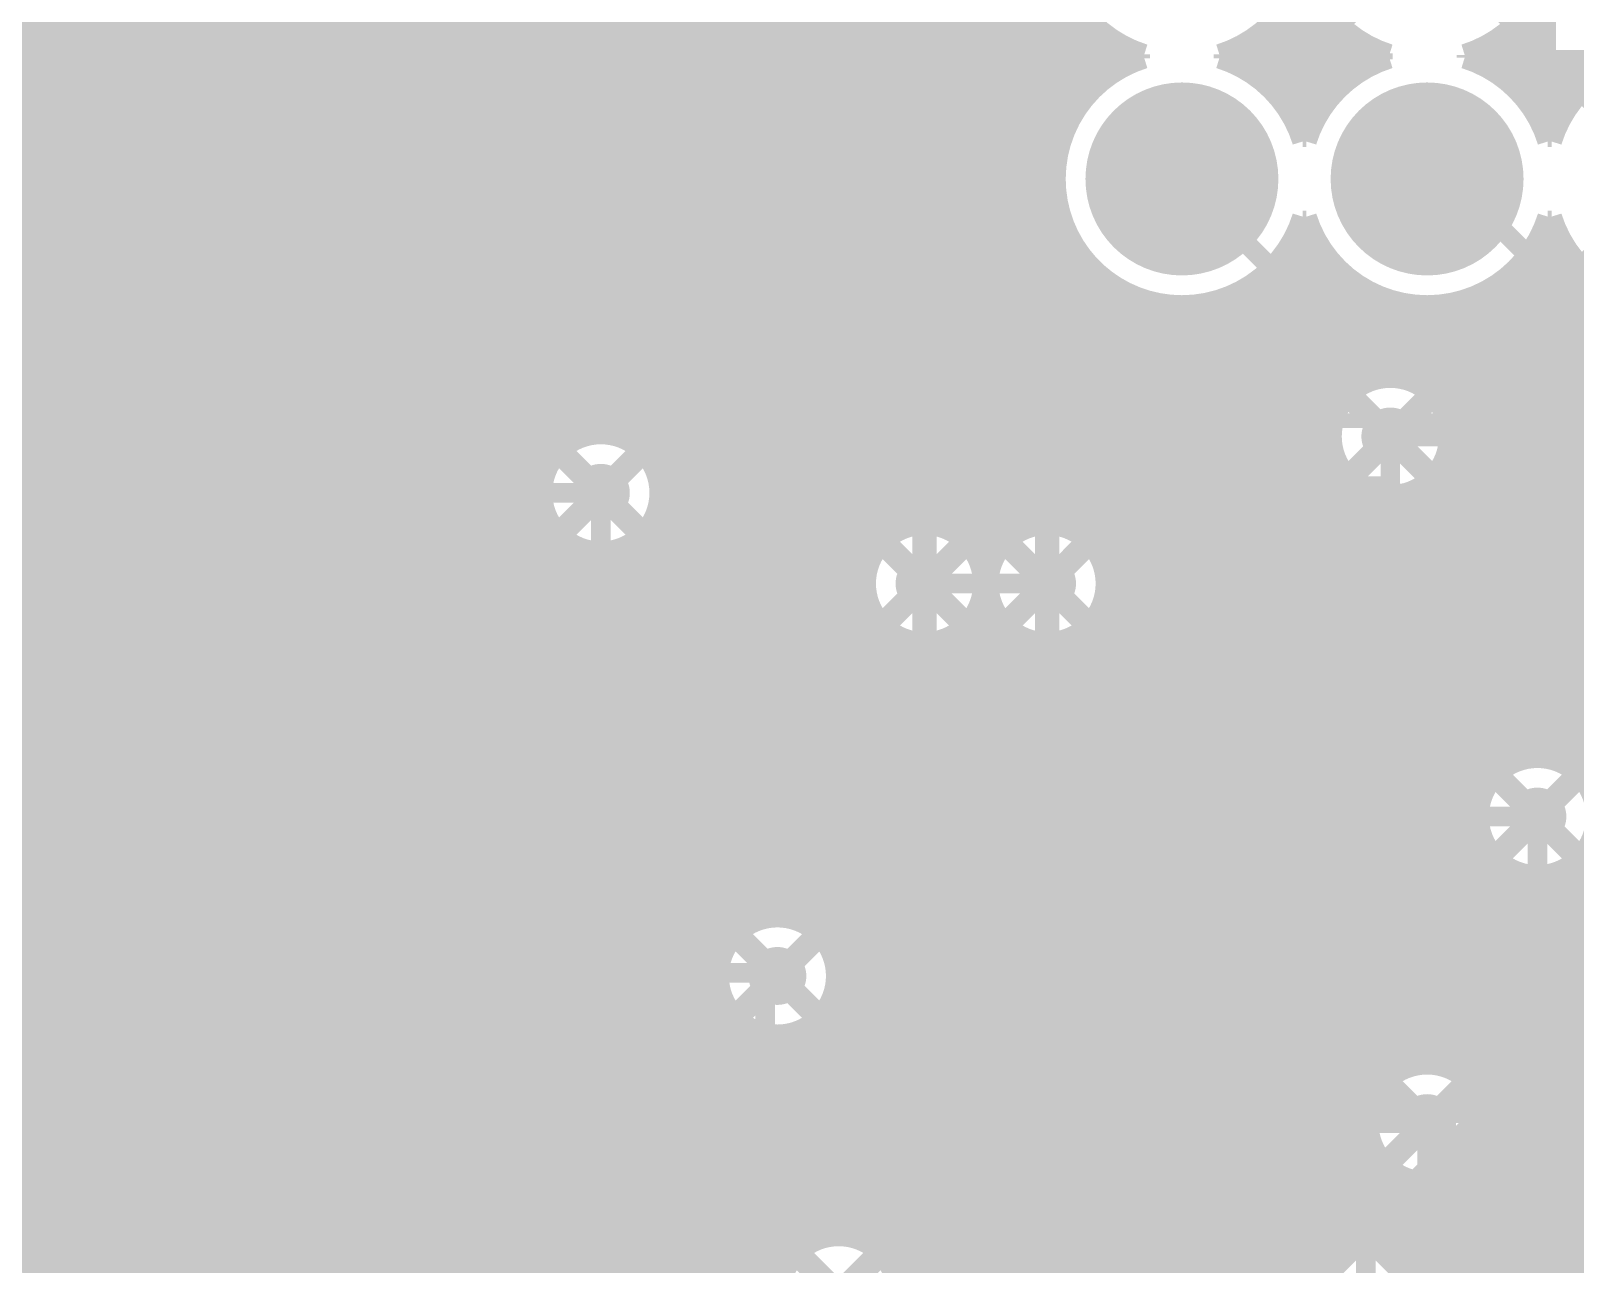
# Model space of a CAD drawing. Extents: x -11 to 221, y -93 to 178.
# Drawn here: x 142.38 to 158.38, y 84.65 to 97.42 of the extents above; entities that cross this region are included whole.
import ezdxf

# ---------------------------------------------------------------- set-up
doc = ezdxf.new("R2010")
doc.units = 0
doc.header["$MEASUREMENT"] = 0
doc.layers.get('0').update_dxf_attribs({"linetype": 'CONTINUOUS'})
for name, color, linetype in [('26-349-0_BOT', 7, 'CONTINUOUS'), ('26-349-0_DRD', 7, 'CONTINUOUS'), ('26-349-0_DRL', 2, 'CONTINUOUS'), ('26-349-0_IN1', 3, 'CONTINUOUS'), ('26-349-0_IN2', 5, 'CONTINUOUS'), ('26-349-0_SMB', 10, 'CONTINUOUS'), ('26-349-0_SMT', 14, 'CONTINUOUS'), ('26-349-0_SPT', 9, 'CONTINUOUS'), ('26-349-0_SST', 12, 'CONTINUOUS'), ('26-349-0_TOP', 11, 'CONTINUOUS'), ('THRUHOLE_TAP', 15, 'CONTINUOUS')]:
    doc.layers.add(name, color=color, linetype=linetype)

# ---------------------------------------------------------------- blocks, each defined once
blk = doc.blocks.new('ROUND_2')
at = {"const_width": 0.99949}
blk.add_lwpolyline([(-0.499744, 0, 1), (0.499744, 0, 1)], format="xyb", close=True, dxfattribs=at)
blk = doc.blocks.new('ROUND_78')
at = {"const_width": 0.29972}
blk.add_lwpolyline([(-0.14986, 0, 1), (0.14986, 0, 1)], format="xyb", close=True, dxfattribs=at)
blk = doc.blocks.new('ROUND_93')
at = {"const_width": 0.54991}
blk.add_lwpolyline([(-0.274954, 0, 1), (0.274954, 0, 1)], format="xyb", close=True, dxfattribs=at)
blk = doc.blocks.new('ROUND_101')
at = {"const_width": 0.10033}
blk.add_lwpolyline([(-0.050164, 0, 1), (0.050164, 0, 1)], format="xyb", close=True, dxfattribs=at)
blk = doc.blocks.new('ROUND_102')
at = {"const_width": 0.10033}
blk.add_lwpolyline([(-0.050164, 0, 1), (0.050164, 0, 1)], format="xyb", close=True, dxfattribs=at)
blk = doc.blocks.new('ROUND_82')
at = {"const_width": 0.29972}
blk.add_lwpolyline([(-0.14986, 0, 1), (0.14986, 0, 1)], format="xyb", close=True, dxfattribs=at)
blk = doc.blocks.new('ROUND_83')
at = {"const_width": 0.29972}
blk.add_lwpolyline([(-0.14986, 0, 1), (0.14986, 0, 1)], format="xyb", close=True, dxfattribs=at)
blk = doc.blocks.new('RECTANGLE_3')
blk.add_solid([(0.4826, 0.4064), (0.4826, -0.4064), (-0.4826, 0.4064), (-0.4826, -0.4064)])
blk = doc.blocks.new('ROUND_88')
at = {"const_width": 0.10033}
blk.add_lwpolyline([(-0.050164, 0, 1), (0.050164, 0, 1)], format="xyb", close=True, dxfattribs=at)

msp = doc.modelspace()

# ---------------------------------------------------------------- linework, layer by layer
at = {"layer": '26-349-0_BOT', "const_width": 0.2032}
for points in [[(161.1122, 93.8784), (161.0106, 93.98), (156.21, 93.98), (154.432, 95.758), (154.051, 95.758), (154.178, 95.885), (154.305, 95.885)], [(161.163, 94.8944), (161.163, 94.869), (160.782, 94.488), (158.496, 94.488), (157.099, 95.885), (156.845, 95.885)], [(167.64, 95.25), (165.608, 93.218), (156.464, 93.218)], [(148.2852, 92.6338), (82.3722, 92.6338)], [(151.638, 91.694), (152.908, 91.694)], [(157.988, 89.281), (85.344, 89.281)], [(150.114, 87.63), (150.08098, 87.66302), (86.19998, 87.66302)], [(106.934, 86.106), (156.845, 86.106)], [(156.21, 84.963), (81.661, 84.963)]]:
    msp.add_lwpolyline(points, dxfattribs=at)
at = {"layer": '26-349-0_DRD', "const_width": 0.254}
for points in [[(153.67, 96.52), (153.67, 95.25)], [(154.94, 96.52), (153.67, 96.52)], [(154.94, 96.52), (153.67, 95.25)], [(154.94, 95.25), (153.67, 96.52)], [(154.94, 95.25), (154.94, 96.52)], [(156.21, 96.52), (156.21, 95.25)], [(157.48, 96.52), (156.21, 96.52)], [(157.48, 96.52), (156.21, 95.25)], [(157.48, 95.25), (156.21, 96.52)], [(157.48, 95.25), (157.48, 96.52)], [(153.67, 95.25), (154.94, 95.25)], [(156.21, 95.25), (157.48, 95.25)], [(155.194, 94.488), (155.194, 91.948)], [(157.734, 94.488), (155.194, 94.488)], [(157.734, 94.488), (155.194, 91.948)], [(157.734, 91.948), (155.194, 94.488)], [(157.734, 91.948), (157.734, 94.488)], [(147.0152, 93.9038), (147.0152, 91.3638)], [(149.5552, 93.9038), (147.0152, 93.9038)], [(149.5552, 93.9038), (147.0152, 91.3638)], [(149.5552, 91.3638), (147.0152, 93.9038)], [(149.5552, 91.3638), (149.5552, 93.9038)], [(150.368, 92.964), (150.368, 90.424)], [(152.908, 92.964), (150.368, 92.964)], [(152.908, 92.964), (150.368, 90.424)], [(152.908, 90.424), (150.368, 92.964)], [(151.638, 92.964), (151.638, 90.424)], [(154.178, 92.964), (151.638, 92.964)], [(154.178, 92.964), (151.638, 90.424)], [(154.178, 90.424), (151.638, 92.964)], [(152.908, 90.424), (152.908, 92.964)], [(154.178, 90.424), (154.178, 92.964)], [(155.194, 91.948), (157.734, 91.948)], [(147.0152, 91.3638), (149.5552, 91.3638)], [(156.718, 90.551), (156.718, 88.011)], [(159.258, 90.551), (156.718, 90.551)], [(159.258, 90.551), (156.718, 88.011)], [(159.258, 88.011), (156.718, 90.551)], [(150.368, 90.424), (152.908, 90.424)], [(151.638, 90.424), (154.178, 90.424)], [(148.844, 88.9), (148.844, 86.36)], [(151.384, 88.9), (148.844, 88.9)], [(151.384, 88.9), (148.844, 86.36)], [(151.384, 86.36), (148.844, 88.9)], [(151.384, 86.36), (151.384, 88.9)], [(156.718, 88.011), (159.258, 88.011)], [(155.575, 87.376), (155.575, 84.836)], [(158.115, 87.376), (155.575, 87.376)], [(158.115, 87.376), (155.575, 84.836)], [(158.115, 84.836), (155.575, 87.376)], [(158.115, 84.836), (158.115, 87.376)], [(148.844, 86.36), (151.384, 86.36)], [(154.94, 86.233), (154.94, 83.693)], [(157.48, 86.233), (154.94, 86.233)], [(157.48, 86.233), (154.94, 83.693)], [(157.48, 83.693), (154.94, 86.233)], [(157.48, 83.693), (157.48, 86.233)], [(149.479, 85.598), (149.479, 83.058)], [(152.019, 85.598), (149.479, 85.598)], [(152.019, 85.598), (149.479, 83.058)], [(152.019, 83.058), (149.479, 85.598)], [(152.019, 83.058), (152.019, 85.598)], [(154.051, 85.344), (154.051, 82.804)], [(156.591, 85.344), (154.051, 85.344)], [(156.591, 85.344), (154.051, 82.804)], [(156.591, 82.804), (154.051, 85.344)], [(156.591, 82.804), (156.591, 85.344)], [(155.575, 84.836), (158.115, 84.836)]]:
    msp.add_lwpolyline(points, dxfattribs=at)
at = {"layer": '26-349-0_IN1', "const_width": 0.254}
for points in [[(142.2908, 103.92918), (142.2908, 84.963)], [(142.5194, 103.92918), (142.5194, 84.963)], [(142.748, 103.92918), (142.748, 84.963)], [(142.9766, 103.92918), (142.9766, 84.963)], [(143.2052, 103.92918), (143.2052, 84.963)], [(143.4338, 103.92664), (143.4338, 84.963)], [(143.6624, 103.92664), (143.6624, 84.963)], [(143.891, 103.92664), (143.891, 84.963)], [(144.1196, 103.92664), (144.1196, 84.963)], [(144.3482, 103.92664), (144.3482, 84.963)], [(144.5768, 103.92664), (144.5768, 84.963)], [(144.8054, 103.92664), (144.8054, 84.963)], [(145.034, 103.9241), (145.034, 84.963)], [(145.2626, 103.9241), (145.2626, 84.963)], [(146.8628, 103.92156), (146.8628, 84.963)], [(147.0914, 103.92156), (147.0914, 84.963)], [(147.32, 103.92156), (147.32, 84.963)], [(147.5486, 103.92156), (147.5486, 84.963)], [(147.7772, 103.92156), (147.7772, 93.15958)], [(148.0058, 103.92156), (148.0058, 93.30944)], [(148.2344, 103.92156), (148.2344, 93.36278)], [(148.463, 103.91902), (148.463, 93.34246)], [(148.6916, 103.91902), (148.6916, 93.24086)], [(148.9202, 103.91902), (148.9202, 92.99702)], [(149.1488, 103.91902), (149.1488, 84.963)], [(149.3774, 103.91902), (149.3774, 84.963)], [(149.606, 103.91648), (149.606, 88.15578)], [(149.8346, 103.91902), (149.8346, 88.30564)], [(150.0632, 103.91902), (150.0632, 88.35898)], [(151.892, 103.91394), (151.892, 92.3798)], [(152.1206, 103.91394), (152.1206, 92.24264)], [(152.3492, 103.54056), (152.3492, 92.16644)], [(152.5778, 103.36022), (152.5778, 92.34678)], [(152.8064, 103.2891), (152.8064, 92.4179)], [(145.4912, 103.21798), (145.4912, 84.963)], [(145.7198, 102.9716), (145.7198, 84.963)], [(146.4056, 102.90556), (146.4056, 84.963)], [(146.6342, 103.05542), (146.6342, 84.963)], [(145.9484, 102.87), (145.9484, 84.963)], [(146.177, 102.85222), (146.177, 84.963)], [(150.2918, 102.57028), (150.2918, 88.33866)], [(151.6634, 102.42804), (151.6634, 92.42552)], [(150.5204, 102.19182), (150.5204, 88.23706)], [(151.4348, 102.15118), (151.4348, 92.39504)], [(150.749, 102.0572), (150.749, 87.99322)], [(150.9776, 102.01148), (150.9776, 92.00896)], [(151.2062, 102.03942), (151.2062, 92.28328)], [(153.035, 97.7646), (153.035, 96.5454)], [(153.20264, 97.5106), (80.2386, 97.5106)], [(157.95244, 97.51822), (157.95244, 96.99244)], [(153.2636, 97.44202), (153.2636, 96.86798)], [(157.8356, 97.39122), (157.8356, 96.91878)], [(153.4414, 97.282), (80.01, 97.282)], [(153.4922, 97.24644), (153.4922, 97.06356)], [(157.607, 97.21342), (157.607, 97.09658)], [(157.95244, 97.282), (157.70606, 97.282)], [(153.47696, 97.0534), (79.7814, 97.0534)], [(157.95244, 97.0534), (157.67304, 97.0534)], [(158.47822, 96.99244), (157.95244, 96.99244)], [(158.0642, 96.99244), (158.0642, 96.6343)], [(158.2928, 96.99244), (158.2928, 96.80956)], [(158.37154, 96.89592), (159.385, 95.885)], [(153.2255, 96.8248), (79.5528, 96.8248)], [(158.3055, 96.8248), (157.9245, 96.8248)], [(153.06294, 96.5962), (79.3242, 96.5962)], [(158.14294, 96.5962), (158.08706, 96.5962)], [(152.95626, 96.3676), (79.0956, 96.3676)], [(152.8953, 96.139), (78.867, 96.139)], [(152.87244, 95.9104), (120.96496, 95.9104)], [(158.37154, 94.87154), (159.385, 95.885)], [(152.88768, 95.6818), (121.23928, 95.6818)], [(152.93848, 95.4532), (121.35104, 95.4532)], [(153.035, 95.2246), (121.38152, 95.2246)], [(153.035, 95.2246), (153.035, 92.41282)], [(155.5496, 95.17634), (155.5496, 85.27796)], [(158.0642, 95.13316), (158.0642, 90.00744)], [(153.18232, 94.996), (133.84022, 94.996)], [(155.72232, 94.996), (155.42768, 94.996)], [(155.7782, 94.92996), (155.7782, 93.472)], [(158.26232, 94.996), (157.96768, 94.996)], [(158.2928, 94.9579), (158.2928, 89.94648)], [(153.41092, 94.7674), (134.08406, 94.7674)], [(153.2636, 94.90202), (153.2636, 92.33408)], [(155.95092, 94.7674), (155.19908, 94.7674)], [(155.321, 94.87662), (155.321, 84.963)], [(158.49092, 94.7674), (157.73908, 94.7674)], [(157.8356, 94.85122), (157.8356, 89.99728)], [(153.4922, 94.70644), (153.4922, 92.13342)], [(155.0924, 94.68866), (155.0924, 84.963)], [(156.0068, 94.72422), (156.0068, 93.7895)], [(156.2354, 94.5896), (156.2354, 93.91142)], [(157.607, 94.67342), (157.607, 89.90584)], [(153.81732, 94.5388), (134.18566, 94.5388)], [(153.7208, 94.5769), (153.7208, 84.963)], [(153.9494, 94.49816), (153.9494, 84.963)], [(154.178, 94.45752), (154.178, 84.963)], [(154.4066, 94.45752), (154.4066, 84.963)], [(154.6352, 94.49054), (154.6352, 84.963)], [(156.35732, 94.5388), (154.79268, 94.5388)], [(154.8638, 94.56674), (154.8638, 84.963)], [(156.464, 94.50324), (156.464, 93.94952)], [(156.6926, 94.46006), (156.6926, 93.91142)], [(156.9212, 94.45498), (156.9212, 93.7895)], [(157.1498, 94.48546), (157.1498, 93.472)], [(158.89732, 94.5388), (157.33268, 94.5388)], [(157.3784, 94.55658), (157.3784, 89.68486)], [(160.52038, 94.3102), (134.20598, 94.3102)], [(160.40862, 94.0816), (134.15264, 94.0816)], [(156.10078, 93.853), (134.00278, 93.853)], [(160.38068, 93.853), (156.82722, 93.853)], [(155.8544, 93.6244), (83.06308, 93.6244)], [(160.4264, 93.6244), (157.07106, 93.6244)], [(155.7528, 93.3958), (82.78876, 93.3958)], [(160.56102, 93.3958), (157.17266, 93.3958)], [(147.78482, 93.1672), (82.87258, 93.1672)], [(155.73502, 93.1672), (148.78558, 93.1672)], [(160.93948, 93.1672), (157.19298, 93.1672)], [(147.61972, 92.9386), (83.03768, 92.9386)], [(155.78836, 92.9386), (148.95068, 92.9386)], [(155.7782, 92.964), (155.7782, 85.55228)], [(171.577, 92.9386), (157.13964, 92.9386)], [(157.1498, 92.964), (157.1498, 86.77148)], [(147.55622, 92.71), (83.09864, 92.71)], [(155.93822, 92.71), (149.01164, 92.71)], [(171.577, 92.71), (156.98978, 92.71)], [(156.0068, 92.6465), (156.0068, 85.66404)], [(156.2354, 92.52204), (156.2354, 86.50986)], [(156.6926, 92.52204), (156.6926, 86.82228)], [(156.9212, 92.6465), (156.9212, 86.83244)], [(147.56892, 92.4814), (83.08848, 92.4814)], [(171.577, 92.4814), (149.00148, 92.4814)], [(156.464, 92.48648), (156.464, 86.73084)], [(147.66036, 92.2528), (82.99704, 92.2528)], [(151.16556, 92.2528), (148.91004, 92.2528)], [(148.9202, 92.27058), (148.9202, 84.963)], [(152.43556, 92.2528), (152.11044, 92.2528)], [(171.577, 92.2528), (153.38044, 92.2528)], [(147.7772, 92.10802), (147.7772, 84.963)], [(147.88134, 92.0242), (129.09042, 92.0242)], [(148.0058, 91.95816), (148.0058, 84.963)], [(148.2344, 91.90482), (148.2344, 84.963)], [(148.463, 91.9226), (148.463, 84.963)], [(150.98522, 92.0242), (148.68906, 92.0242)], [(148.6916, 92.0242), (148.6916, 84.963)], [(167.46728, 92.0242), (153.56078, 92.0242)], [(150.9141, 91.7956), (129.29108, 91.7956)], [(167.08882, 91.7956), (153.6319, 91.7956)], [(150.91664, 91.567), (129.36982, 91.567)], [(166.9542, 91.567), (153.62682, 91.567)], [(150.99792, 91.3384), (129.3749, 91.3384)], [(150.9776, 91.37904), (150.9776, 85.02142)], [(153.4922, 91.25458), (153.4922, 84.963)], [(166.90848, 91.3384), (153.54808, 91.3384)], [(151.19858, 91.1098), (129.30378, 91.1098)], [(151.2062, 91.10218), (151.2062, 84.963)], [(152.46858, 91.1098), (152.07742, 91.1098)], [(152.1206, 91.14282), (152.1206, 84.963)], [(152.3492, 91.22156), (152.3492, 84.963)], [(166.93642, 91.1098), (153.34742, 91.1098)], [(151.4348, 90.99042), (151.4348, 84.963)], [(151.6634, 90.96248), (151.6634, 84.963)], [(151.892, 91.0082), (151.892, 84.963)], [(152.5778, 91.04122), (152.5778, 84.963)], [(152.8064, 90.9701), (152.8064, 84.963)], [(153.035, 90.97264), (153.035, 84.963)], [(153.2636, 91.05392), (153.2636, 84.963)], [(167.04818, 90.8812), (129.12344, 90.8812)], [(167.32504, 90.6526), (78.486, 90.6526)], [(162.03422, 90.424), (78.486, 90.424)], [(161.88436, 90.1954), (78.486, 90.1954)], [(157.734, 89.9668), (85.598, 89.9668)], [(161.83102, 89.9668), (158.242, 89.9668)], [(157.4165, 89.7382), (85.9155, 89.7382)], [(157.29204, 89.5096), (86.03742, 89.5096)], [(157.25648, 89.281), (86.07552, 89.281)], [(157.29204, 89.0524), (86.03742, 89.0524)], [(157.3784, 88.87714), (157.3784, 86.60638)], [(157.4165, 88.8238), (85.9155, 88.8238)], [(157.734, 88.5952), (85.598, 88.5952)], [(157.607, 88.65616), (157.607, 84.963)], [(157.8356, 88.56472), (157.8356, 84.963)], [(158.0642, 88.55202), (158.0642, 84.963)], [(171.577, 88.5952), (158.242, 88.5952)], [(158.2928, 88.61552), (158.2928, 84.963)], [(171.577, 88.3666), (86.40064, 88.3666)], [(149.58822, 88.138), (86.75624, 88.138)], [(171.577, 88.138), (150.63978, 88.138)], [(149.43836, 87.9094), (86.88832, 87.9094)], [(171.577, 87.9094), (150.78964, 87.9094)], [(149.38502, 87.6808), (86.9315, 87.6808)], [(171.577, 87.6808), (150.84298, 87.6808)], [(149.4028, 87.4522), (86.90102, 87.4522)], [(171.577, 87.4522), (150.82266, 87.4522)], [(150.749, 87.26678), (150.749, 85.05952)], [(149.5044, 87.2236), (86.78418, 87.2236)], [(149.606, 87.10422), (149.606, 84.963)], [(171.577, 87.2236), (150.72106, 87.2236)], [(149.75078, 86.995), (86.49716, 86.995)], [(149.8346, 86.95436), (149.8346, 84.963)], [(150.2918, 86.9188), (150.2918, 84.963)], [(167.27678, 86.995), (150.47722, 86.995)], [(150.5204, 87.0204), (150.5204, 85.02142)], [(156.53004, 86.7664), (107.24896, 86.7664)], [(150.0632, 86.90102), (150.0632, 84.963)], [(167.0304, 86.7664), (157.15996, 86.7664)], [(156.25318, 86.5378), (107.52328, 86.5378)], [(166.9288, 86.5378), (157.43428, 86.5378)], [(156.14142, 86.3092), (107.63504, 86.3092)], [(166.91102, 86.3092), (157.54604, 86.3092)], [(156.11348, 86.0806), (107.66552, 86.0806)], [(166.96436, 86.0806), (157.57652, 86.0806)], [(156.1592, 85.852), (107.6198, 85.852)], [(167.11422, 85.852), (157.5308, 85.852)], [(156.24048, 85.69452), (156.21016, 85.69263)], [(155.89504, 85.6234), (107.48264, 85.6234)], [(157.3784, 85.60562), (157.3784, 84.963)], [(169.12082, 85.6234), (157.39364, 85.6234)], [(155.61818, 85.3948), (107.10418, 85.3948)], [(156.81452, 85.37448), (156.845, 85.37385)], [(156.9212, 85.37702), (156.9212, 85.13318)], [(169.49928, 85.3948), (157.01518, 85.3948)], [(157.1498, 85.44052), (157.1498, 84.963)], [(155.50642, 85.1662), (82.36204, 85.1662)], [(171.577, 85.1662), (156.91104, 85.1662)], [(150.38578, 84.963), (139.065, 84.963)], [(155.47848, 84.963), (151.11222, 84.963)], [(165.989, 84.963), (156.94152, 84.963)]]:
    msp.add_lwpolyline(points, dxfattribs=at)
for points in [[(152.87244, 98.425, 0.2797959), (153.6446, 97.155)], [(157.5054, 97.155, 0.1016407), (157.95253, 97.51814)], [(153.6446, 97.155, 0.2797956), (152.87244, 95.885)], [(158.115, 96.5454, 0.1541431), (157.5054, 97.155)], [(158.47822, 96.99244, 0.1016412), (158.11511, 96.54534)], [(152.87244, 95.885, 0.4142136), (154.305, 94.45244)], [(154.305, 94.45244, 0.2797959), (155.575, 95.2246)], [(155.575, 95.2246, 0.2797956), (156.845, 94.45244)], [(156.845, 94.45244, 0.2797959), (158.115, 95.2246)], [(158.115, 95.2246, 0.2797956), (159.385, 94.45244)], [(156.464, 93.94952, 0.4142136), (155.73248, 93.218)], [(157.19552, 93.218, 0.4142136), (156.464, 93.94952)], [(148.2852, 93.36532, 0.4142136), (147.55368, 92.6338)], [(149.01672, 92.6338, 0.4142136), (148.2852, 93.36532)], [(155.73248, 93.218, 0.4142136), (156.464, 92.48648)], [(156.464, 92.48648, 0.4142136), (157.19552, 93.218)], [(147.55368, 92.6338, 0.4142136), (148.2852, 91.90228)], [(148.2852, 91.90228, 0.4142136), (149.01672, 92.6338)], [(151.638, 92.42552, 0.4142136), (150.90648, 91.694)], [(152.273, 92.05722, 0.2690272), (151.638, 92.42554)], [(152.908, 92.42552, 0.2690269), (152.273, 92.05722)], [(153.63952, 91.694, 0.4142136), (152.908, 92.42552)], [(150.90648, 91.694, 0.4142136), (151.638, 90.96248)], [(152.908, 90.96248, 0.4142136), (153.63952, 91.694)], [(151.638, 90.96248, 0.2690269), (152.273, 91.33078)], [(152.273, 91.33078, 0.2690272), (152.908, 90.96246)], [(157.988, 90.01252, 0.4142136), (157.25648, 89.281)], [(158.71952, 89.281, 0.4142136), (157.988, 90.01252)], [(157.25648, 89.281, 0.4142136), (157.988, 88.54948)], [(157.988, 88.54948, 0.4142136), (158.71952, 89.281)], [(150.114, 88.36152, 0.4142136), (149.38248, 87.63)], [(150.84552, 87.63, 0.4142136), (150.114, 88.36152)], [(149.38248, 87.63, 0.4142136), (150.114, 86.89848)], [(150.114, 86.89848, 0.4142136), (150.84552, 87.63)], [(156.845, 86.83752, 0.4142136), (156.11348, 86.106)], [(157.57652, 86.106, 0.4142136), (156.845, 86.83752)], [(156.11348, 86.106, 0.1505308), (156.24027, 85.69438)], [(156.845, 85.37448, 0.4142136), (157.57652, 86.106)], [(156.21, 85.69452, 0.4142136), (155.47848, 84.963)], [(156.94152, 84.963, 0.1505306), (156.81472, 85.37462)], [(150.749, 85.05952, 0.1306301), (150.38579, 84.96298)], [(151.11222, 84.963, 0.1306297), (150.749, 85.05954)]]:
    msp.add_lwpolyline(points, format="xyb", dxfattribs=at)
at = {"layer": '26-349-0_IN2', "const_width": 0.254}
for points in [[(142.4178, 112.141), (142.4178, 72.4408)], [(142.6464, 112.141), (142.6464, 72.59574)], [(142.875, 112.141), (142.875, 72.63892)], [(143.1036, 112.141), (143.1036, 72.59574)], [(143.3322, 112.141), (143.3322, 72.4408)], [(143.5608, 112.141), (143.5608, 52.959)], [(143.7894, 112.141), (143.7894, 52.959)], [(144.018, 112.141), (144.018, 52.959)], [(144.2466, 112.141), (144.2466, 52.959)], [(144.4752, 112.141), (144.4752, 52.959)], [(144.7038, 112.141), (144.7038, 75.42022)], [(144.9324, 112.141), (144.9324, 75.7047)], [(145.161, 112.141), (145.161, 75.80122)], [(145.3896, 112.141), (145.3896, 75.8063)], [(145.6182, 112.141), (145.6182, 83.47456)], [(145.8468, 112.141), (145.8468, 83.72094)], [(147.447, 112.141), (147.447, 70.86092)], [(147.6756, 112.141), (147.6756, 92.79128)], [(147.9042, 112.141), (147.9042, 93.13418)], [(148.1328, 112.141), (148.1328, 93.2434)], [(148.3614, 112.141), (148.3614, 93.25864)], [(151.7904, 112.141), (151.7904, 92.3036)], [(152.019, 112.141), (152.019, 92.19438)], [(152.2476, 112.141), (152.2476, 91.85148)], [(146.0754, 110.96498), (146.0754, 83.8073)], [(147.2184, 110.78972), (147.2184, 70.81774)], [(146.304, 110.62208), (146.304, 83.80222)], [(146.5326, 110.51286), (146.5326, 83.7057)], [(146.7612, 110.50016), (146.7612, 83.42122)], [(146.9898, 110.57382), (146.9898, 70.6628)], [(148.59, 106.17962), (148.59, 93.18498)], [(148.8186, 105.98912), (148.8186, 92.96908)], [(149.0472, 104.3559), (149.0472, 78.83652)], [(150.1902, 104.41178), (150.1902, 88.25484)], [(149.2758, 104.11206), (149.2758, 78.71206)], [(149.5044, 104.0257), (149.5044, 87.78748)], [(149.733, 104.03078), (149.733, 88.13038)], [(149.9616, 104.1273), (149.9616, 88.2396)], [(152.4762, 103.55326), (152.4762, 92.1512)], [(152.7048, 103.4161), (152.7048, 92.2909)], [(150.4188, 102.50678), (150.4188, 88.18118)], [(151.5618, 102.4509), (151.5618, 92.31884)], [(152.9334, 102.58298), (152.9334, 92.32392)], [(150.6474, 102.2223), (150.6474, 87.96528)], [(150.876, 102.12578), (150.876, 84.94522)], [(151.1046, 102.1207), (151.1046, 92.02928)], [(151.3332, 102.20706), (151.3332, 92.24518)], [(155.9052, 97.4852), (156.845, 98.425)], [(157.7848, 97.4852), (156.845, 98.425)], [(155.6766, 97.79), (155.6766, 96.52)], [(158.05404, 97.87128), (158.05404, 97.09404)], [(153.162, 97.74428), (153.162, 96.56572)], [(155.448, 97.74428), (155.448, 96.56572)], [(157.9626, 97.70364), (157.9626, 96.60636)], [(153.36266, 97.4852), (74.31278, 97.4852)], [(155.90266, 97.4852), (155.2448, 97.4852)], [(155.9052, 97.48266), (155.9052, 96.8248)], [(158.05404, 97.4852), (157.7848, 97.4852)], [(153.3906, 97.4598), (153.3906, 96.8502)], [(155.2194, 97.4598), (155.2194, 96.8502)], [(157.734, 97.4344), (157.734, 96.87306)], [(153.67, 97.2566), (74.36612, 97.2566)], [(153.6192, 97.28454), (153.6192, 97.02546)], [(153.8478, 97.17532), (153.8478, 97.13468)], [(154.7622, 97.17532), (154.7622, 97.13468)], [(156.21, 97.2566), (154.94, 97.2566)], [(154.9908, 97.28454), (154.9908, 97.02546)], [(156.1338, 97.29978), (156.1338, 97.00768)], [(156.3624, 97.18548), (156.3624, 97.12452)], [(157.2768, 97.1677), (157.2768, 97.1423)], [(158.05404, 97.2566), (157.48, 97.2566)], [(157.5054, 97.2693), (157.5054, 97.03816)], [(153.62428, 97.028), (74.3331, 97.028)], [(156.16428, 97.028), (154.98572, 97.028)], [(158.70428, 97.028), (157.52572, 97.028)], [(158.83128, 97.09404), (158.05404, 97.09404)], [(158.1912, 97.09404), (158.1912, 96.47174)], [(158.4198, 97.09404), (158.4198, 96.7994)], [(153.3398, 96.7994), (74.1934, 96.7994)], [(155.8798, 96.7994), (155.2702, 96.7994)], [(158.4198, 96.7994), (157.8102, 96.7994)], [(153.16454, 96.5708), (73.787, 96.5708)], [(155.70454, 96.5708), (155.44546, 96.5708)], [(158.24454, 96.5708), (157.98546, 96.5708)], [(153.05532, 96.3422), (73.787, 96.3422)], [(155.59532, 96.3422), (155.55468, 96.3422)], [(158.13532, 96.3422), (158.09468, 96.3422)], [(152.99436, 96.1136), (73.787, 96.1136)], [(152.97404, 95.885), (73.787, 95.885)], [(152.99436, 95.6564), (121.13006, 95.6564)], [(153.05532, 95.4278), (121.25452, 95.4278)], [(155.59532, 95.4278), (155.55468, 95.4278)], [(158.13532, 95.4278), (158.09468, 95.4278)], [(155.6766, 95.25), (155.6766, 85.29828)], [(158.1912, 95.29826), (158.1912, 89.8779)], [(153.16454, 95.1992), (121.27738, 95.1992)], [(153.162, 95.20428), (153.162, 92.27058)], [(155.70454, 95.1992), (155.44546, 95.1992)], [(155.448, 95.20428), (155.448, 71.99376)], [(157.9626, 95.16364), (157.9626, 89.91092)], [(158.24454, 95.1992), (157.98546, 95.1992)], [(153.3398, 94.9706), (121.21388, 94.9706)], [(153.3906, 94.9198), (153.3906, 92.09786)], [(155.2194, 94.9198), (155.2194, 52.959)], [(155.8798, 94.9706), (155.2702, 94.9706)], [(155.9052, 94.94266), (155.9052, 93.50756)], [(158.4198, 94.9706), (157.8102, 94.9706)], [(158.4198, 94.9706), (158.4198, 89.7382)], [(156.1338, 94.75978), (156.1338, 93.75394)], [(157.734, 94.8944), (157.734, 89.85758)], [(153.62428, 94.742), (121.02084, 94.742)], [(153.6192, 94.74454), (153.6192, 72.05218)], [(153.8478, 94.63532), (153.8478, 72.12584)], [(154.7622, 94.63532), (154.7622, 52.959)], [(156.16428, 94.742), (154.98572, 94.742)], [(154.9908, 94.74454), (154.9908, 52.959)], [(156.3624, 94.64548), (156.3624, 93.8403)], [(157.2768, 94.6277), (157.2768, 86.5632)], [(157.5054, 94.7293), (157.5054, 89.68486)], [(158.70428, 94.742), (157.52572, 94.742)], [(160.66008, 94.5134), (87.58174, 94.5134)], [(154.0764, 94.57436), (154.0764, 72.1106)], [(154.305, 94.55404), (154.305, 72.00138)], [(154.5336, 94.57436), (154.5336, 71.65848)], [(156.591, 94.57944), (156.591, 93.83522)], [(156.8196, 94.55404), (156.8196, 93.7387)], [(157.0482, 94.56928), (157.0482, 93.45422)], [(160.6296, 94.2848), (87.4268, 94.2848)], [(160.50768, 94.0562), (73.787, 94.0562)], [(156.30398, 93.8276), (73.787, 93.8276)], [(160.48482, 93.8276), (156.62148, 93.8276)], [(155.96108, 93.599), (73.787, 93.599)], [(160.54832, 93.599), (156.96438, 93.599)], [(155.85186, 93.3704), (73.787, 93.3704)], [(160.73882, 93.3704), (157.0736, 93.3704)], [(147.91182, 93.1418), (82.74304, 93.1418)], [(155.83916, 93.1418), (148.65604, 93.1418)], [(174.117, 93.1418), (157.08884, 93.1418)], [(147.72132, 92.9132), (82.93608, 92.9132)], [(155.91282, 92.9132), (148.84908, 92.9132)], [(155.9052, 92.9259), (155.9052, 85.51418)], [(174.117, 92.9132), (157.01518, 92.9132)], [(157.0482, 92.98178), (157.0482, 86.7029)], [(147.65782, 92.6846), (82.99958, 92.6846)], [(156.12872, 92.6846), (148.91258, 92.6846)], [(156.1338, 92.68206), (156.1338, 85.58784)], [(174.117, 92.6846), (156.79928, 92.6846)], [(156.8196, 92.6973), (156.8196, 86.73592)], [(156.3624, 92.5957), (156.3624, 86.50986)], [(156.591, 92.60078), (156.591, 86.68258)], [(147.68068, 92.456), (82.97672, 92.456)], [(147.6756, 92.47378), (147.6756, 70.81774)], [(174.117, 92.456), (148.88972, 92.456)], [(147.8026, 92.2274), (82.85226, 92.2274)], [(151.30272, 92.2274), (148.76526, 92.2274)], [(148.8186, 92.29852), (148.8186, 78.85938)], [(152.57272, 92.2274), (151.97328, 92.2274)], [(174.117, 92.2274), (153.24328, 92.2274)], [(147.9042, 92.13088), (147.9042, 70.6628)], [(148.59, 92.08262), (148.59, 78.79588)], [(151.08682, 91.9988), (73.787, 91.9988)], [(148.1328, 92.02166), (148.1328, 58.32602)], [(148.3614, 92.00896), (148.3614, 78.60284)], [(152.35682, 91.9988), (152.18918, 91.9988)], [(174.117, 91.9988), (153.45918, 91.9988)], [(151.01316, 91.7702), (73.787, 91.7702)], [(152.28316, 91.7702), (152.26284, 91.7702)], [(174.117, 91.7702), (153.53284, 91.7702)], [(151.02586, 91.5416), (73.787, 91.5416)], [(152.29586, 91.5416), (152.2476, 91.5416)], [(152.2476, 91.53398), (152.2476, 72.7456)], [(174.117, 91.5416), (153.5176, 91.5416)], [(151.13508, 91.313), (73.787, 91.313)], [(151.1046, 91.35872), (151.1046, 84.8487)], [(152.40508, 91.313), (152.13838, 91.313)], [(152.4762, 91.23426), (152.4762, 72.76084)], [(153.3906, 91.2876), (153.3906, 71.83628)], [(174.117, 91.313), (153.40838, 91.313)], [(151.47798, 91.0844), (73.787, 91.0844)], [(151.3332, 91.14282), (151.3332, 84.56422)], [(151.5618, 91.06916), (151.5618, 68.1228)], [(151.7904, 91.08186), (151.7904, 72.29348)], [(152.74798, 91.0844), (151.79548, 91.0844)], [(152.019, 91.19108), (152.019, 72.63638)], [(152.7048, 91.0971), (152.7048, 72.68718)], [(174.117, 91.0844), (153.06548, 91.0844)], [(153.162, 91.11742), (153.162, 71.49592)], [(152.9334, 91.06408), (152.9334, 72.47128)], [(174.117, 90.8558), (73.787, 90.8558)], [(174.117, 90.6272), (73.787, 90.6272)], [(174.117, 90.3986), (73.787, 90.3986)], [(174.117, 90.17), (73.787, 90.17)], [(174.117, 89.9414), (73.787, 89.9414)], [(157.52826, 89.7128), (85.8012, 89.7128)], [(174.117, 89.7128), (158.4452, 89.7128)], [(157.3911, 89.4842), (85.9409, 89.4842)], [(157.35808, 89.2556), (85.97392, 89.2556)], [(157.41142, 89.027), (85.92058, 89.027)], [(157.5054, 88.8746), (157.5054, 82.63128)], [(157.5816, 88.7984), (85.74786, 88.7984)], [(157.734, 88.70442), (157.734, 78.85684)], [(158.1912, 88.6841), (158.1912, 67.55384)], [(174.117, 88.7984), (158.39186, 88.7984)], [(158.4198, 88.82126), (158.4198, 67.48018)], [(174.117, 88.5698), (72.009, 88.5698)], [(157.9626, 88.65108), (157.9626, 67.5386)], [(174.117, 88.3412), (72.009, 88.3412)], [(149.7076, 88.1126), (86.64194, 88.1126)], [(174.117, 88.1126), (150.51786, 88.1126)], [(149.53742, 87.884), (86.78926, 87.884)], [(174.117, 87.884), (150.69058, 87.884)], [(149.48408, 87.6554), (86.8299, 87.6554)], [(174.117, 87.6554), (150.74392, 87.6554)], [(149.5171, 87.4268), (86.78418, 87.4268)], [(149.5044, 87.46998), (149.5044, 76.38288)], [(174.117, 87.4268), (150.7109, 87.4268)], [(150.6474, 87.29472), (150.6474, 84.9503)], [(149.65426, 87.1982), (86.62416, 87.1982)], [(149.733, 87.12708), (149.733, 76.18984)], [(150.4188, 87.07882), (150.4188, 84.86394)], [(174.117, 87.1982), (150.5712, 87.1982)], [(174.117, 86.9696), (72.009, 86.9696)], [(149.9616, 87.01786), (149.9616, 74.44486)], [(150.1902, 87.00516), (150.1902, 84.61756)], [(174.117, 86.741), (72.009, 86.741)], [(156.3624, 86.5124), (107.41406, 86.5124)], [(174.117, 86.5124), (157.32506, 86.5124)], [(156.24048, 86.2838), (107.53852, 86.2838)], [(174.117, 86.2838), (157.44952, 86.2838)], [(156.21762, 86.0552), (107.56138, 86.0552)], [(174.117, 86.0552), (157.47238, 86.0552)], [(156.28112, 85.8266), (107.49788, 85.8266)], [(174.117, 85.8266), (157.40888, 85.8266)], [(156.3624, 85.6996), (156.3624, 85.5726)], [(157.2768, 85.64626), (157.2768, 82.84718)], [(156.47162, 85.598), (107.30484, 85.598)], [(156.591, 85.52942), (156.591, 85.46338)], [(156.8196, 85.47608), (156.8196, 85.12048)], [(157.0482, 85.5091), (157.0482, 82.92084)], [(174.117, 85.598), (157.21584, 85.598)], [(155.7274, 85.3694), (82.14106, 85.3694)], [(174.117, 85.3694), (156.69006, 85.3694)], [(155.60548, 85.1408), (82.26552, 85.1408)], [(174.117, 85.1408), (156.81452, 85.1408)], [(150.51278, 84.9122), (82.28838, 84.9122)], [(155.58262, 84.9122), (150.98522, 84.9122)], [(174.117, 84.9122), (156.83738, 84.9122)], [(150.2283, 84.6836), (82.22488, 84.6836)], [(155.64612, 84.6836), (151.2697, 84.6836)], [(174.117, 84.6836), (156.77388, 84.6836)], [(156.8196, 84.80298), (156.8196, 82.9056)], [(155.6766, 84.62772), (155.6766, 72.18934)]]:
    msp.add_lwpolyline(points, dxfattribs=at)
for points in [[(152.97404, 98.425, 0.328165), (153.90876, 97.155)], [(154.6987, 97.155, 0.246774), (155.57428, 98.02898)], [(155.575, 98.02876, 0.2462906), (156.44876, 97.155)], [(157.2387, 97.155, 0.2133297), (158.05387, 97.87135)], [(153.90876, 97.155, 0.3281646), (152.97404, 95.885)], [(155.575, 96.2787, 0.2472579), (154.6987, 97.155)], [(156.44876, 97.155, 0.2467747), (155.57428, 96.27892)], [(158.115, 96.2787, 0.2472579), (157.2387, 97.155)], [(158.83128, 97.09404, 0.2133304), (158.11483, 96.27875)], [(152.97404, 95.885, 0.4142136), (154.305, 94.55404)], [(154.305, 94.55404, 0.328165), (155.575, 95.48876)], [(155.575, 95.48876, 0.3281646), (156.845, 94.55404)], [(156.845, 94.55404, 0.328165), (158.115, 95.48876)], [(158.115, 95.48876, 0.3281646), (159.385, 94.55404)], [(156.464, 93.84792, 0.4142136), (155.83408, 93.218)], [(157.09392, 93.218, 0.4142136), (156.464, 93.84792)], [(148.2852, 93.26372, 0.4142136), (147.65528, 92.6338)], [(148.91512, 92.6338, 0.4142136), (148.2852, 93.26372)], [(155.83408, 93.218, 0.4142136), (156.464, 92.58808)], [(156.464, 92.58808, 0.4142136), (157.09392, 93.218)], [(147.65528, 92.6338, 0.4142136), (148.2852, 92.00388)], [(148.2852, 92.00388, 0.4142136), (148.91512, 92.6338)], [(151.638, 92.32392, 0.4142136), (151.00808, 91.694)], [(152.26792, 91.694, 0.4142136), (151.638, 92.32392)], [(152.908, 92.32392, 0.4142136), (152.27808, 91.694)], [(153.53792, 91.694, 0.4142136), (152.908, 92.32392)], [(151.00808, 91.694, 0.4142136), (151.638, 91.06408)], [(151.638, 91.06408, 0.4142136), (152.26792, 91.694)], [(152.27808, 91.694, 0.4142136), (152.908, 91.06408)], [(152.908, 91.06408, 0.4142136), (153.53792, 91.694)], [(157.988, 89.91092, 0.4142136), (157.35808, 89.281)], [(158.61792, 89.281, 0.4142136), (157.988, 89.91092)], [(157.35808, 89.281, 0.4142136), (157.988, 88.65108)], [(157.988, 88.65108, 0.4142136), (158.61792, 89.281)], [(150.114, 88.25992, 0.4142136), (149.48408, 87.63)], [(150.74392, 87.63, 0.4142136), (150.114, 88.25992)], [(149.48408, 87.63, 0.4142136), (150.114, 87.00008)], [(150.114, 87.00008, 0.4142136), (150.74392, 87.63)], [(156.845, 86.73592, 0.4142136), (156.21508, 86.106)], [(157.47492, 86.106, 0.4142136), (156.845, 86.73592)], [(156.21508, 86.106, 0.4142136), (156.845, 85.47608)], [(156.845, 85.47608, 0.4142136), (157.47492, 86.106)], [(156.21, 85.59292, 0.4142136), (155.58008, 84.963)], [(156.83992, 84.963, 0.4142136), (156.21, 85.59292)], [(150.749, 84.95792, 0.4142136), (150.11908, 84.328)], [(151.37892, 84.328, 0.4142136), (150.749, 84.95792)], [(155.58008, 84.963, 0.4142136), (156.21, 84.33308)], [(156.21, 84.33308, 0.4142136), (156.83992, 84.963)]]:
    msp.add_lwpolyline(points, format="xyb", dxfattribs=at)
at = {"layer": '26-349-0_SST', "const_width": 0.1524}
for points in [[(151.35352, 92.73032), (149.20468, 92.73032), (149.20468, 101.57968), (154.59456, 101.57968), (154.59456, 100.92944), (149.65426, 100.92944), (150.2537, 100.33), (150.2537, 93.98)], [(163.43376, 93.98), (150.2537, 93.98), (149.65426, 93.38056), (164.03574, 93.38056), (163.43376, 93.98), (163.43376, 100.33), (164.03574, 100.92944), (164.03574, 93.38056)], [(149.65426, 100.92944), (149.65426, 93.38056)], [(148.336, 97.60458), (148.16582, 97.60458), (147.99818, 97.54362), (147.99818, 97.3074), (148.16582, 97.24898), (149.01418, 97.24898)], [(149.01418, 97.18802), (149.01418, 97.42678)], [(148.50618, 96.41078), (148.67382, 96.34982), (148.844, 96.34982), (149.01418, 96.41078), (149.01418, 96.76638), (148.844, 96.8248), (148.67382, 96.8248), (148.50618, 96.76638), (148.50618, 96.41078), (148.336, 96.34982), (148.16582, 96.34982), (147.99818, 96.41078), (147.99818, 96.76638), (148.16582, 96.8248), (148.336, 96.8248), (148.50618, 96.76638)], [(154.42438, 95.76562), (154.62504, 95.56496), (154.62504, 96.20504), (154.42438, 96.00438), (154.42438, 95.76562), (154.18562, 95.76562), (153.98496, 95.56496), (154.62504, 95.56496)], [(156.96438, 95.76562), (157.16504, 95.56496), (157.16504, 96.20504), (156.96438, 96.00438), (156.96438, 95.76562), (156.72562, 95.76562), (156.52496, 95.56496), (157.16504, 95.56496)], [(154.18562, 95.76562), (154.18562, 96.00438), (153.98496, 96.20504), (154.62504, 96.20504)], [(153.98496, 95.56496), (153.98496, 96.20504)], [(156.72562, 95.76562), (156.72562, 96.00438), (156.52496, 96.20504), (157.16504, 96.20504)], [(156.52496, 95.56496), (156.52496, 96.20504)], [(154.42438, 96.00438), (154.18562, 96.00438)], [(156.96438, 96.00438), (156.72562, 96.00438)], [(156.51988, 92.73032), (152.00376, 92.73032)], [(161.6837, 92.73032), (157.17012, 92.73032)], [(153.99258, 87.97036), (153.8224, 88.03132), (153.8224, 88.38692), (153.99258, 88.44534), (154.67076, 88.44534), (154.8384, 88.38692), (154.8384, 88.03132), (154.67076, 87.97036)], [(154.3304, 87.54872), (154.3304, 87.19312), (154.16276, 87.13216), (153.99258, 87.13216), (153.8224, 87.19312), (153.8224, 87.54872), (153.99258, 87.60714), (154.16276, 87.60714), (154.8384, 87.37092)], [(154.16276, 86.29396), (154.16276, 86.76894), (154.8384, 86.53272), (154.8384, 86.41334), (153.8224, 86.41334)], [(153.4795, 85.9155), (153.4795, 82.9945), (155.1178, 82.9945), (155.1178, 85.9155), (153.4795, 85.9155)]]:
    msp.add_lwpolyline(points, dxfattribs=at)
for points in [[(151.35352, 92.73032, 0.3400612), (151.67864, 92.4814)], [(151.67864, 92.47886, 0.3400608), (152.00376, 92.73032)], [(156.51988, 92.73032, 0.4142136), (156.845, 92.4052)], [(156.845, 92.4052, 0.4142136), (157.17012, 92.73032)]]:
    msp.add_lwpolyline(points, format="xyb", dxfattribs=at)
at = {"layer": '26-349-0_TOP'}
for points, const_width in [([(152.95626, 80.7212), (152.95626, 87.9602), (152.273, 88.646), (152.273, 102.997), (151.765, 103.505), (151.765, 109.347), (150.495, 110.617), (150.495, 111.125)], 0.2032), ([(152.908, 91.694), (152.908, 102.997), (152.273, 103.632), (152.273, 110.109), (151.765, 110.617), (151.765, 111.125)], 0.2032), ([(151.45512, 69.2531), (151.45512, 77.3176), (148.971, 79.756), (148.971, 104.902), (150.495, 106.426), (150.495, 108.966)], 0.2032), ([(147.4724, 78.74), (147.4724, 104.1654), (149.098, 105.791), (149.098, 106.553)], 0.2032), ([(149.606, 104.648), (149.4536, 104.4956), (149.4536, 80.7212)], 0.2032), ([(151.9555, 80.7212), (151.9555, 87.57666), (151.003, 88.51646), (151.003, 91.948), (151.638, 92.583), (151.638, 102.997), (151.13, 103.505), (151.13, 104.013)], 0.2032), ([(151.003, 102.743), (151.003, 92.583), (150.495, 92.075), (150.495, 88.392), (151.45512, 87.43188), (151.45512, 80.7212)], 0.2032), ([(147.4724, 77.23886), (146.15414, 77.23886), (145.542, 77.851), (145.542, 101.3968), (144.78, 102.1588)], 0.2032), ([(159.385, 85.8012), (159.385, 92.329), (157.861, 93.853), (154.94, 93.853), (154.305, 93.218), (154.305, 85.1662)], 0.254), ([(156.464, 93.218), (156.464, 87.757), (157.48, 86.741), (157.48, 83.947), (155.45816, 81.92516), (155.45816, 80.7212)], 0.2032), ([(150.45436, 69.2531), (150.45436, 77.5716), (148.2852, 79.7052), (148.2852, 92.6338)], 0.2032), ([(152.45588, 80.7212), (152.45588, 87.7062), (151.638, 88.519), (151.638, 91.694)], 0.2032), ([(155.45816, 69.2531), (155.45816, 70.85584), (155.321, 70.993), (155.321, 77.597), (157.988, 80.264), (157.988, 89.281)], 0.2032), ([(149.95398, 80.7212), (149.987, 80.75422), (149.987, 82.76336), (150.45436, 82.76336), (150.45436, 80.7212), (150.45436, 82.76336), (149.987, 82.76336), (149.987, 87.63)], 0.2032), ([(149.987, 87.63), (150.114, 87.63)], 0.254), ([(156.845, 86.106), (156.845, 83.947), (154.95778, 82.05978), (154.95778, 80.7212)], 0.2032), ([(153.45664, 80.7212), (153.45664, 84.49564), (154.1272, 85.1662), (154.305, 85.1662)], 0.254), ([(154.4574, 80.7212), (154.4574, 82.3214), (156.21, 84.074), (156.21, 84.963)], 0.2032)]:
    msp.add_lwpolyline(points, dxfattribs=dict(at, const_width=const_width))

# ---------------------------------------------------------------- block references
at = {"layer": '26-349-0_BOT'}
for name, p in [('ROUND_2', (154.305, 95.885)), ('ROUND_2', (156.845, 95.885)), ('ROUND_78', (156.464, 93.218)), ('ROUND_78', (148.2852, 92.6338)), ('ROUND_78', (151.638, 91.694)), ('ROUND_78', (152.908, 91.694)), ('ROUND_78', (157.988, 89.281)), ('ROUND_78', (150.114, 87.63)), ('ROUND_78', (156.845, 86.106)), ('ROUND_78', (156.21, 84.963))]:
    msp.add_blockref(name, p, dxfattribs=at)
at = {"layer": '26-349-0_DRL'}
for name, p in [('ROUND_93', (154.305, 95.885)), ('ROUND_93', (156.845, 95.885)), ('ROUND_102', (156.464, 93.218)), ('ROUND_101', (148.2852, 92.6338)), ('ROUND_101', (151.638, 91.694)), ('ROUND_101', (152.908, 91.694)), ('ROUND_102', (157.988, 89.281)), ('ROUND_102', (150.114, 87.63)), ('ROUND_102', (156.845, 86.106)), ('ROUND_102', (156.21, 84.963))]:
    msp.add_blockref(name, p, dxfattribs=at)
at = {"layer": '26-349-0_IN1'}
for name, p in [('ROUND_2', (154.305, 95.885)), ('ROUND_2', (156.845, 95.885)), ('ROUND_78', (156.464, 93.218)), ('ROUND_78', (148.2852, 92.6338)), ('ROUND_83', (151.638, 91.694)), ('ROUND_83', (152.908, 91.694)), ('ROUND_78', (157.988, 89.281)), ('ROUND_78', (150.114, 87.63)), ('ROUND_82', (156.845, 86.106)), ('ROUND_78', (156.21, 84.963))]:
    msp.add_blockref(name, p, dxfattribs=at)
at = {"layer": '26-349-0_IN2'}
for name, p in [('ROUND_2', (154.305, 95.885)), ('ROUND_2', (156.845, 95.885)), ('ROUND_78', (156.464, 93.218)), ('ROUND_83', (148.2852, 92.6338)), ('ROUND_83', (151.638, 91.694)), ('ROUND_83', (152.908, 91.694)), ('ROUND_82', (157.988, 89.281)), ('ROUND_82', (150.114, 87.63)), ('ROUND_78', (156.845, 86.106)), ('ROUND_78', (156.21, 84.963))]:
    msp.add_blockref(name, p, dxfattribs=at)
at = {"layer": '26-349-0_SMB'}
for p in [(154.305, 95.885), (156.845, 95.885)]:
    msp.add_blockref('ROUND_2', p, dxfattribs=at)
at = {"layer": '26-349-0_SMT'}
for name, p in [('ROUND_2', (154.305, 95.885)), ('ROUND_2', (156.845, 95.885)), ('RECTANGLE_3', (154.305, 85.1662))]:
    msp.add_blockref(name, p, dxfattribs=at)
at = {"layer": '26-349-0_SPT'}
msp.add_blockref('RECTANGLE_3', (154.305, 85.1662), dxfattribs=at)
at = {"layer": '26-349-0_TOP'}
for name, p in [('ROUND_2', (154.305, 95.885)), ('ROUND_2', (156.845, 95.885)), ('ROUND_78', (156.464, 93.218)), ('ROUND_78', (148.2852, 92.6338)), ('ROUND_78', (151.638, 91.694)), ('ROUND_78', (152.908, 91.694)), ('ROUND_78', (157.988, 89.281)), ('ROUND_78', (150.114, 87.63)), ('ROUND_78', (156.845, 86.106)), ('RECTANGLE_3', (154.305, 85.1662)), ('ROUND_78', (156.21, 84.963))]:
    msp.add_blockref(name, p, dxfattribs=at)
at = {"layer": 'THRUHOLE_TAP'}
for name, p in [('ROUND_93', (154.305, 95.885)), ('ROUND_93', (156.845, 95.885)), ('ROUND_88', (156.464, 93.218)), ('ROUND_88', (148.2852, 92.6338)), ('ROUND_88', (151.638, 91.694)), ('ROUND_88', (152.908, 91.694)), ('ROUND_88', (157.988, 89.281)), ('ROUND_88', (150.114, 87.63)), ('ROUND_88', (156.845, 86.106)), ('ROUND_88', (156.21, 84.963))]:
    msp.add_blockref(name, p, dxfattribs=at)

doc.saveas('drawing.dxf')
